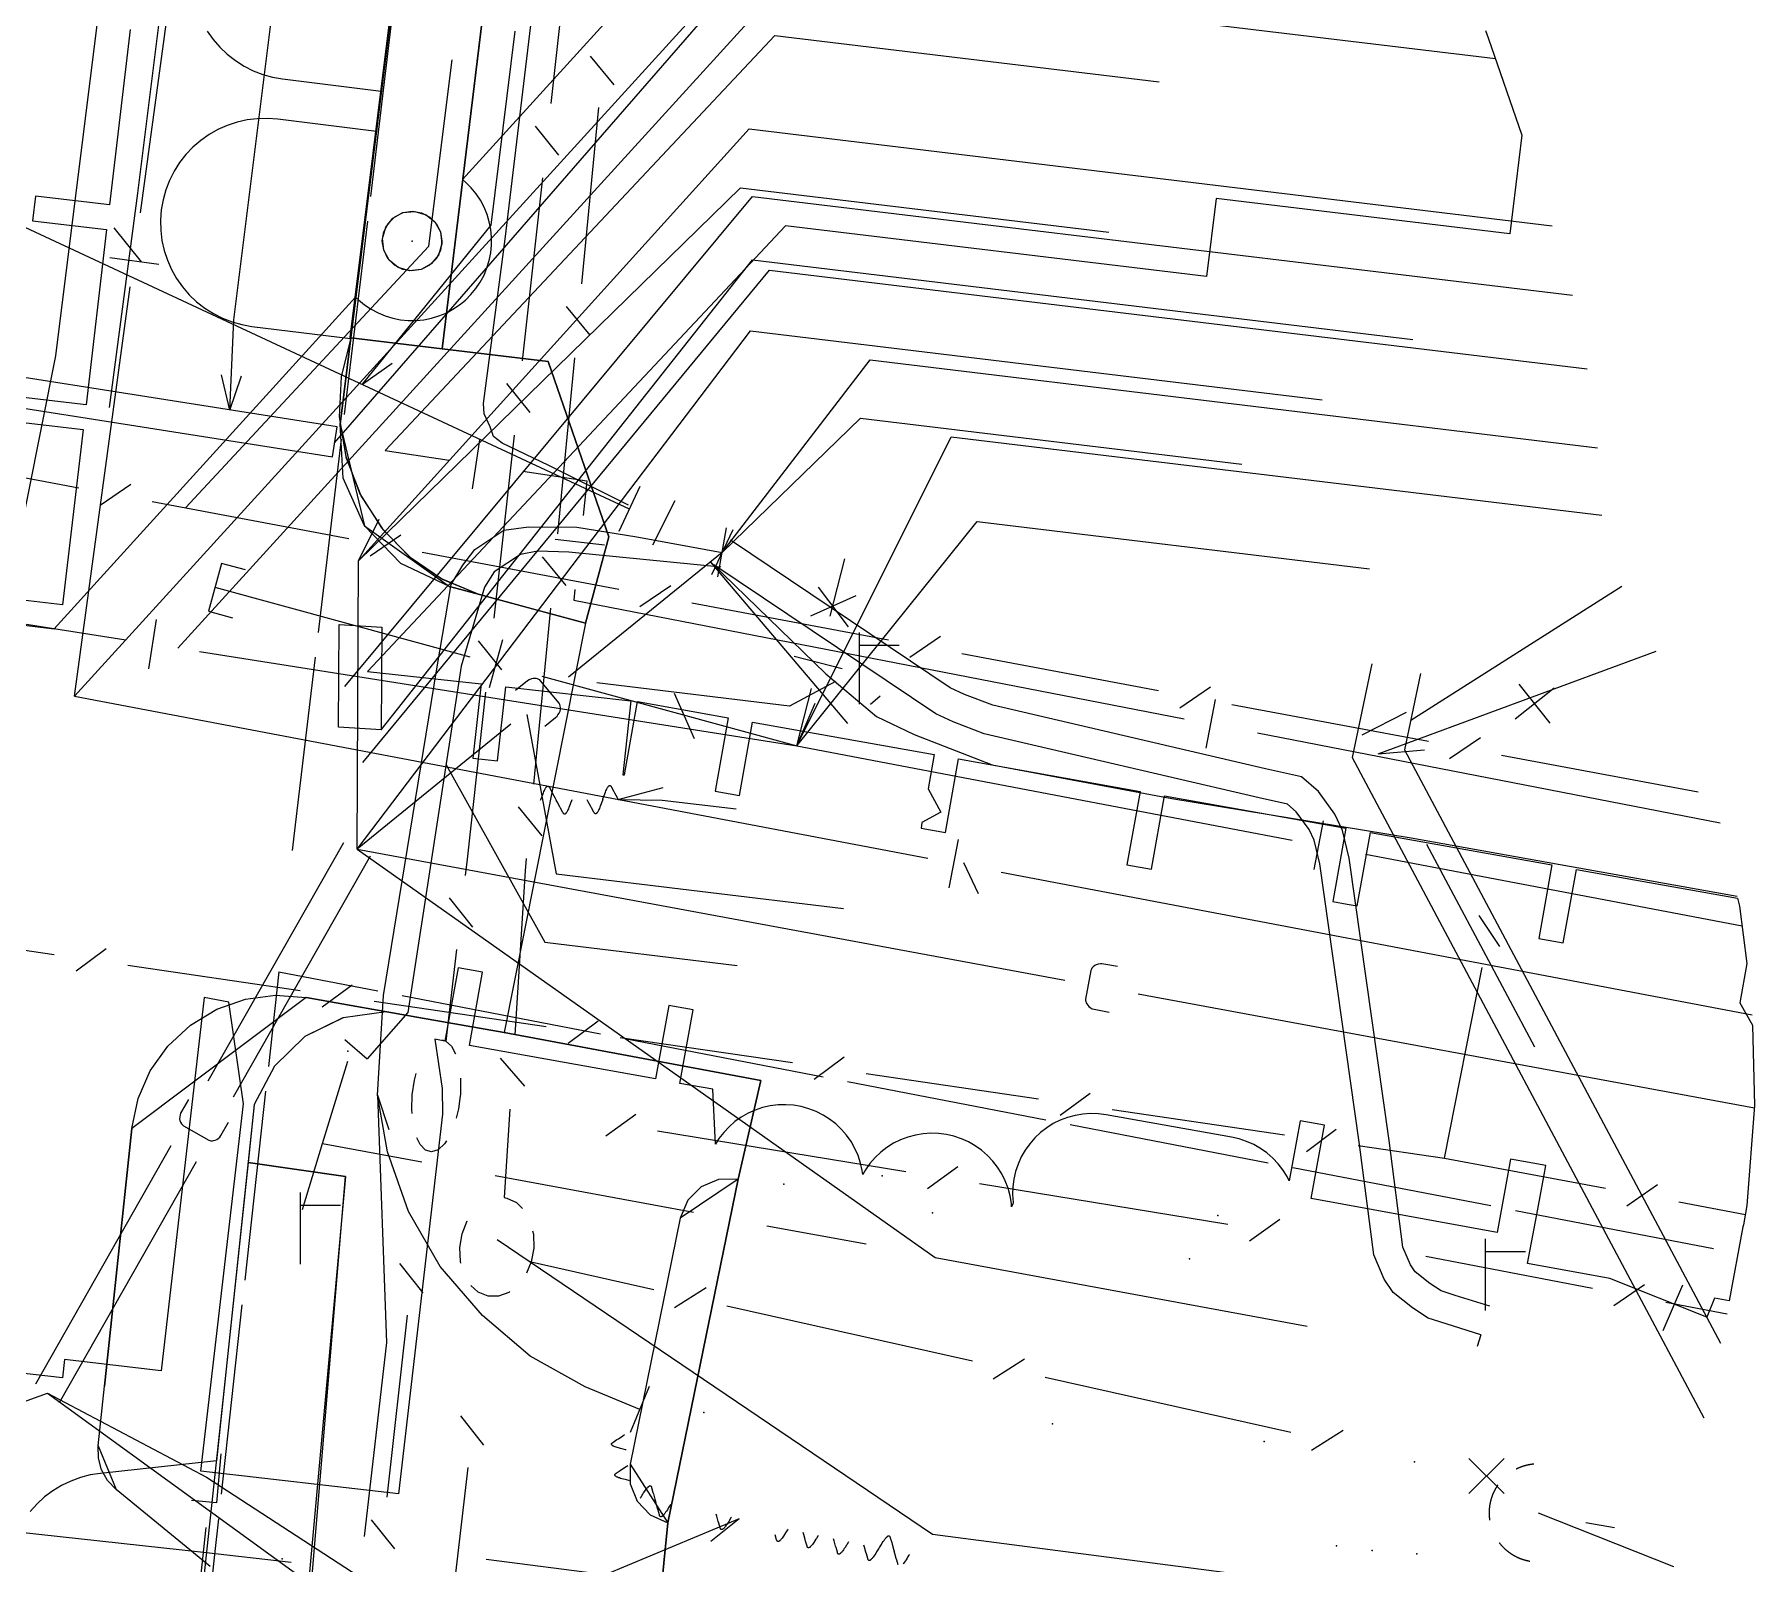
# Model space of a CAD drawing. Header units: metres. Extents: x 4550 to 4731, y 10605 to 11772.
# Drawn here: x 4679.54 to 4714.15, y 11525 to 11555.77 of the extents above; entities that cross this region are included whole.
import ezdxf

# ---------------------------------------------------------------- set-up
doc = ezdxf.new("R2010")
doc.units = ezdxf.units.M
for name, color, linetype in [('BOUNDARY', 7, 'Continuous'), ('CURB', 7, 'Continuous'), ('ELECTR_CABLE', 7, 'Continuous'), ('ELECTR_CABLE_COMM', 7, 'Continuous'), ('GAS', 7, 'Continuous'), ('GRASS', 7, 'Continuous'), ('GROUND', 7, 'Continuous'), ('HEAT', 7, 'Continuous'), ('LAMP', 7, 'Continuous'), ('ROAD', 7, 'Continuous'), ('SEWER', 7, 'Continuous'), ('SIDEWALK_PATH', 7, 'Continuous'), ('TREE', 7, 'Continuous'), ('WATER_PIPELINE', 7, 'Continuous')]:
    doc.layers.add(name, color=color, linetype=linetype)

msp = doc.modelspace()

# ---------------------------------------------------------------- linework, layer by layer
at = {"layer": 'BOUNDARY'}
msp.add_lwpolyline([(4696.007, 11617.261), (4687.748, 11549.446), (4689.881, 11549.189), (4691.096, 11545.658), (4690.631, 11543.925), (4688.996, 11535.688), (4694.156, 11534.722), (4693.698, 11532.737), (4692.288, 11525.825), (4691.79, 11520.819)], dxfattribs=at)
at = {"layer": 'CURB'}
for points in [[(4696.117, 11618.162), (4694.088, 11615.685), (4685.906, 11549.667)], [(4685.906, 11549.667), (4685.691, 11547.926)], [(4685.691, 11547.926), (4686.18, 11545.881)], [(4686.18, 11545.881), (4687.891, 11544.659)], [(4687.891, 11544.659), (4688.495, 11544.497)], [(4685.009, 11536.391), (4681.499, 11533.753)], [(4687.35, 11535.973), (4685.009, 11536.391)], [(4681.499, 11533.753), (4681.372, 11532.553)], [(4693.698, 11532.737), (4692.536, 11531.953)], [(4681.372, 11532.553), (4680.951, 11528.575)], [(4692.536, 11531.953), (4691.526, 11527.001)], [(4680.824, 11527.374), (4681.184, 11526.495)], [(4691.526, 11527.001), (4692.288, 11525.825)]]:
    msp.add_lwpolyline(points, dxfattribs=at)
at = {"layer": 'ELECTR_CABLE'}
for points in [[(4691.493, 11546.295), (4689.893, 11547.099), (4688.951, 11547.545), (4688.776, 11547.678), (4688.709, 11547.873), (4688.587, 11548.135), (4688.577, 11548.343), (4689.012, 11551.647), (4691.246, 11570.278), (4691.182, 11570.69), (4691.032, 11570.91), (4690.893, 11571.032), (4689.984, 11571.718)], [(4686.769, 11556.394), (4686.302, 11552.506)], [(4686.141, 11548.733), (4688.728, 11551.934), (4689.215, 11555.836)], [(4691.511, 11546.218), (4678.268, 11552.39)], [(4686.243, 11552.009), (4685.776, 11548.121)], [(4686.141, 11548.733), (4686.737, 11549.152)], [(4693.379, 11545.347), (4696.165, 11548.048), (4703.837, 11547.122)], [(4685.716, 11547.625), (4685.249, 11543.737)], [(4691.723, 11546.671), (4691.3, 11545.765)], [(4692.426, 11546.386), (4691.977, 11545.492)], [(4691.721, 11528.105), (4690.623, 11528.56), (4689.517, 11529.174), (4688.555, 11529.991), (4687.703, 11530.977), (4687.066, 11532.084), (4686.643, 11533.289), (4686.446, 11534.425), (4686.568, 11536.431), (4687.64, 11543.002), (4687.926, 11544.699), (4688.158, 11545.093), (4688.401, 11545.406), (4688.987, 11545.794), (4689.479, 11545.864), (4690.452, 11545.858), (4691.663, 11545.661), (4693.379, 11545.347)], [(4693.289, 11544.856), (4693.469, 11545.839)], [(4693.59, 11545.801), (4693.167, 11544.894)], [(4708.821, 11530.181), (4708.124, 11530.396), (4707.846, 11530.487), (4707.619, 11530.637), (4707.323, 11530.873), (4707.226, 11531.014), (4707.074, 11531.372), (4706.795, 11533.518), (4705.99, 11539.195), (4705.858, 11539.754), (4705.705, 11540.081), (4705.374, 11540.536), (4705.036, 11540.835), (4704.313, 11540.996), (4698.825, 11542.275), (4698.256, 11542.491), (4697.969, 11542.621), (4693.546, 11545.596)], [(4693.349, 11545.049), (4690.291, 11545.349), (4689.661, 11545.371), (4689.32, 11545.307), (4688.792, 11544.954), (4688.599, 11544.648), (4688.13, 11543.056), (4687.055, 11536.092), (4686.238, 11535.155)], [(4695.907, 11541.902), (4693.15, 11545.153)], [(4693.17, 11545.132), (4695.462, 11542.904), (4696.485, 11542.043), (4697.243, 11541.686), (4698.814, 11541.075), (4702.425, 11540.397), (4707.238, 11539.604), (4713.8, 11538.428)], [(4708.644, 11529.608), (4707.942, 11529.824), (4707.583, 11529.942), (4707.266, 11530.151), (4706.879, 11530.46), (4706.697, 11530.725), (4706.49, 11531.213), (4706.201, 11533.437), (4705.4, 11539.083), (4705.288, 11539.556), (4705.186, 11539.774), (4704.927, 11540.13), (4704.754, 11540.283), (4704.18, 11540.411), (4698.65, 11541.7), (4698.025, 11541.936), (4697.675, 11542.096), (4693.211, 11545.099)], [(4696.139, 11542.296), (4696.139, 11543.737)], [(4696.153, 11543.484), (4696.941, 11543.484)], [(4685.19, 11543.241), (4684.785, 11539.869), (4684.728, 11539.352)], [(4695.656, 11542.747), (4694.731, 11542.255), (4690.86, 11542.722)], [(4696.555, 11542.452), (4696.364, 11542.29)], [(4687.824, 11541.072), (4689.811, 11537.504), (4693.682, 11537.037)], [(4689.727, 11540.36), (4689.733, 11540.375), (4689.75, 11540.423), (4689.757, 11540.444), (4689.769, 11540.477), (4689.783, 11540.512), (4689.793, 11540.537), (4689.803, 11540.56), (4689.811, 11540.577), (4689.82, 11540.593), (4689.826, 11540.604), (4689.831, 11540.612), (4689.836, 11540.619), (4689.838, 11540.622), (4689.84, 11540.625), (4689.845, 11540.63), (4689.847, 11540.633), (4689.85, 11540.635), (4689.852, 11540.638), (4689.855, 11540.64), (4689.858, 11540.642), (4689.86, 11540.643), (4689.862, 11540.644), (4689.863, 11540.644), (4689.865, 11540.645), (4689.866, 11540.645), (4689.868, 11540.645), (4689.87, 11540.646), (4689.872, 11540.646), (4689.873, 11540.645), (4689.874, 11540.645), (4689.875, 11540.645), (4689.876, 11540.645), (4689.878, 11540.644), (4689.879, 11540.644), (4689.881, 11540.643), (4689.882, 11540.642), (4689.884, 11540.641), (4689.885, 11540.64), (4689.886, 11540.64), (4689.887, 11540.638), (4689.888, 11540.637), (4689.889, 11540.636), (4689.891, 11540.634), (4689.893, 11540.632), (4689.895, 11540.629), (4689.897, 11540.625), (4689.9, 11540.622), (4689.904, 11540.614), (4689.951, 11540.527), (4689.967, 11540.498), (4690.019, 11540.401), (4690.039, 11540.363)], [(4690.975, 11540.373), (4690.98, 11540.387), (4690.998, 11540.435), (4691.005, 11540.457), (4691.017, 11540.489), (4691.031, 11540.525), (4691.041, 11540.549), (4691.051, 11540.572), (4691.059, 11540.589), (4691.068, 11540.606), (4691.074, 11540.616), (4691.079, 11540.624), (4691.084, 11540.631), (4691.086, 11540.635), (4691.088, 11540.637), (4691.092, 11540.643), (4691.095, 11540.646), (4691.098, 11540.648), (4691.1, 11540.65), (4691.103, 11540.652), (4691.106, 11540.654), (4691.108, 11540.655), (4691.11, 11540.656), (4691.111, 11540.657), (4691.113, 11540.657), (4691.114, 11540.657), (4691.116, 11540.658), (4691.118, 11540.658), (4691.12, 11540.658), (4691.121, 11540.658), (4691.122, 11540.658), (4691.123, 11540.657), (4691.124, 11540.657), (4691.126, 11540.657), (4691.127, 11540.656), (4691.128, 11540.655), (4691.13, 11540.654), (4691.132, 11540.654), (4691.133, 11540.653), (4691.134, 11540.652), (4691.135, 11540.651), (4691.136, 11540.65), (4691.137, 11540.649), (4691.139, 11540.646), (4691.141, 11540.644), (4691.143, 11540.642), (4691.145, 11540.638), (4691.148, 11540.634), (4691.151, 11540.627), (4691.199, 11540.54), (4691.215, 11540.51), (4691.267, 11540.414), (4691.287, 11540.376)], [(4690.351, 11540.367), (4690.346, 11540.352), (4690.329, 11540.304), (4690.321, 11540.283), (4690.309, 11540.25), (4690.296, 11540.215), (4690.286, 11540.19), (4690.276, 11540.167), (4690.268, 11540.15), (4690.259, 11540.134), (4690.253, 11540.123), (4690.248, 11540.115), (4690.243, 11540.108), (4690.241, 11540.105), (4690.239, 11540.102), (4690.234, 11540.097), (4690.231, 11540.094), (4690.229, 11540.092), (4690.226, 11540.089), (4690.224, 11540.087), (4690.221, 11540.085), (4690.218, 11540.084), (4690.217, 11540.083), (4690.215, 11540.083), (4690.214, 11540.082), (4690.212, 11540.082), (4690.21, 11540.082), (4690.209, 11540.081), (4690.207, 11540.081), (4690.206, 11540.082), (4690.205, 11540.082), (4690.204, 11540.082), (4690.202, 11540.082), (4690.201, 11540.083), (4690.2, 11540.083), (4690.198, 11540.084), (4690.196, 11540.085), (4690.195, 11540.086), (4690.194, 11540.086), (4690.193, 11540.087), (4690.192, 11540.089), (4690.191, 11540.09), (4690.19, 11540.091), (4690.187, 11540.093), (4690.186, 11540.095), (4690.184, 11540.098), (4690.181, 11540.102), (4690.179, 11540.105), (4690.175, 11540.113), (4690.127, 11540.2), (4690.112, 11540.229), (4690.06, 11540.326), (4690.039, 11540.363)], [(4690.975, 11540.373), (4690.97, 11540.358), (4690.953, 11540.31), (4690.945, 11540.289), (4690.933, 11540.256), (4690.92, 11540.221), (4690.91, 11540.197), (4690.9, 11540.173), (4690.892, 11540.157), (4690.883, 11540.14), (4690.877, 11540.13), (4690.872, 11540.121), (4690.867, 11540.114), (4690.865, 11540.111), (4690.863, 11540.108), (4690.858, 11540.103), (4690.855, 11540.1), (4690.853, 11540.098), (4690.85, 11540.096), (4690.848, 11540.093), (4690.845, 11540.091), (4690.842, 11540.09), (4690.841, 11540.09), (4690.839, 11540.089), (4690.838, 11540.088), (4690.836, 11540.088), (4690.834, 11540.088), (4690.833, 11540.088), (4690.831, 11540.088), (4690.83, 11540.088), (4690.829, 11540.088), (4690.828, 11540.088), (4690.826, 11540.088), (4690.825, 11540.089), (4690.824, 11540.089), (4690.822, 11540.09), (4690.82, 11540.091), (4690.819, 11540.092), (4690.818, 11540.093), (4690.817, 11540.094), (4690.816, 11540.095), (4690.815, 11540.096), (4690.814, 11540.097), (4690.811, 11540.099), (4690.81, 11540.101), (4690.808, 11540.104), (4690.805, 11540.108), (4690.803, 11540.112), (4690.799, 11540.119), (4690.751, 11540.206), (4690.736, 11540.235), (4690.684, 11540.332), (4690.663, 11540.37)], [(4691.287, 11540.376), (4692.19, 11540.614)], [(4691.287, 11540.376), (4692.173, 11540.365), (4693.659, 11540.185)], [(4684.458, 11536.909), (4684.248, 11535.006)], [(4684.458, 11536.909), (4686.452, 11536.524)], [(4686.943, 11536.43), (4690.931, 11535.66)], [(4685.785, 11535.549), (4686.238, 11535.155)], [(4691.422, 11535.565), (4695.409, 11534.796)], [(4685.34, 11533.452), (4685.846, 11535.111)], [(4684.193, 11534.509), (4683.772, 11530.704)], [(4686.446, 11534.425), (4686.624, 11529.453), (4686.173, 11525.547)], [(4686.446, 11534.425), (4686.671, 11533.733)], [(4695.9, 11534.701), (4699.888, 11533.932)], [(4700.379, 11533.837), (4704.367, 11533.068)], [(4684.937, 11532.127), (4685.34, 11533.452)], [(4685.34, 11533.452), (4687.336, 11533.083)], [(4688.811, 11532.811), (4692.803, 11532.074)], [(4704.858, 11532.973), (4708.846, 11532.204)], [(4684.895, 11531.025), (4684.895, 11532.466)], [(4684.909, 11532.213), (4685.697, 11532.213)], [(4709.337, 11532.109), (4713.325, 11531.339)], [(4694.278, 11531.801), (4696.274, 11531.433)], [(4708.736, 11530.094), (4708.736, 11531.535)], [(4708.75, 11531.282), (4709.538, 11531.282)], [(4683.717, 11530.207), (4683.297, 11526.402)], [(4708.645, 11529.607), (4708.571, 11529.369)], [(4691.912, 11528.567), (4691.53, 11527.643)], [(4691.45, 11527.289), (4691.435, 11527.293), (4691.385, 11527.306), (4691.363, 11527.311), (4691.33, 11527.32), (4691.293, 11527.33), (4691.268, 11527.338), (4691.244, 11527.346), (4691.226, 11527.352), (4691.209, 11527.359), (4691.198, 11527.364), (4691.189, 11527.368), (4691.182, 11527.372), (4691.179, 11527.374), (4691.175, 11527.376), (4691.17, 11527.38), (4691.167, 11527.383), (4691.164, 11527.385), (4691.162, 11527.387), (4691.159, 11527.389), (4691.157, 11527.392), (4691.156, 11527.395), (4691.155, 11527.396), (4691.154, 11527.397), (4691.153, 11527.399), (4691.153, 11527.4), (4691.152, 11527.402), (4691.152, 11527.404), (4691.152, 11527.406), (4691.152, 11527.407), (4691.152, 11527.408), (4691.152, 11527.409), (4691.152, 11527.41), (4691.153, 11527.411), (4691.153, 11527.413), (4691.154, 11527.414), (4691.154, 11527.416), (4691.155, 11527.418), (4691.156, 11527.419), (4691.157, 11527.42), (4691.158, 11527.421), (4691.159, 11527.423), (4691.159, 11527.424), (4691.162, 11527.426), (4691.163, 11527.428), (4691.166, 11527.43), (4691.17, 11527.433), (4691.173, 11527.435), (4691.18, 11527.44), (4691.262, 11527.496), (4691.29, 11527.514), (4691.381, 11527.576), (4691.416, 11527.6)], [(4691.516, 11526.669), (4691.501, 11526.673), (4691.452, 11526.685), (4691.43, 11526.691), (4691.396, 11526.7), (4691.359, 11526.71), (4691.334, 11526.717), (4691.31, 11526.725), (4691.293, 11526.731), (4691.275, 11526.739), (4691.265, 11526.743), (4691.256, 11526.748), (4691.248, 11526.752), (4691.245, 11526.754), (4691.242, 11526.756), (4691.236, 11526.759), (4691.233, 11526.762), (4691.231, 11526.764), (4691.228, 11526.767), (4691.226, 11526.769), (4691.223, 11526.772), (4691.222, 11526.774), (4691.221, 11526.775), (4691.22, 11526.777), (4691.22, 11526.778), (4691.219, 11526.78), (4691.219, 11526.782), (4691.219, 11526.784), (4691.218, 11526.786), (4691.218, 11526.786), (4691.218, 11526.788), (4691.219, 11526.789), (4691.219, 11526.79), (4691.219, 11526.791), (4691.219, 11526.792), (4691.22, 11526.794), (4691.221, 11526.796), (4691.222, 11526.797), (4691.222, 11526.798), (4691.223, 11526.8), (4691.224, 11526.801), (4691.225, 11526.802), (4691.226, 11526.803), (4691.228, 11526.806), (4691.23, 11526.807), (4691.232, 11526.81), (4691.236, 11526.813), (4691.24, 11526.815), (4691.246, 11526.82), (4691.329, 11526.876), (4691.356, 11526.894), (4691.447, 11526.955), (4691.483, 11526.979)], [(4670.543, 11526.586), (4682.944, 11525.229)], [(4691.732, 11526.32), (4691.741, 11526.333), (4691.768, 11526.377), (4691.78, 11526.396), (4691.799, 11526.425), (4691.82, 11526.457), (4691.835, 11526.478), (4691.85, 11526.499), (4691.861, 11526.513), (4691.873, 11526.528), (4691.881, 11526.536), (4691.888, 11526.544), (4691.894, 11526.549), (4691.897, 11526.552), (4691.9, 11526.554), (4691.905, 11526.558), (4691.909, 11526.561), (4691.911, 11526.562), (4691.914, 11526.564), (4691.917, 11526.565), (4691.921, 11526.567), (4691.923, 11526.567), (4691.925, 11526.568), (4691.927, 11526.568), (4691.928, 11526.568), (4691.93, 11526.568), (4691.932, 11526.568), (4691.934, 11526.568), (4691.936, 11526.567), (4691.936, 11526.567), (4691.937, 11526.567), (4691.938, 11526.566), (4691.939, 11526.566), (4691.94, 11526.565), (4691.942, 11526.564), (4691.943, 11526.563), (4691.945, 11526.562), (4691.946, 11526.561), (4691.946, 11526.56), (4691.947, 11526.559), (4691.948, 11526.557), (4691.949, 11526.556), (4691.95, 11526.555), (4691.952, 11526.552), (4691.953, 11526.55), (4691.954, 11526.546), (4691.956, 11526.542), (4691.957, 11526.538), (4691.959, 11526.53), (4691.987, 11526.435), (4691.996, 11526.403), (4692.026, 11526.297), (4692.038, 11526.256)], [(4692.343, 11526.191), (4692.335, 11526.178), (4692.308, 11526.135), (4692.295, 11526.116), (4692.277, 11526.087), (4692.256, 11526.055), (4692.241, 11526.034), (4692.226, 11526.013), (4692.214, 11525.998), (4692.202, 11525.984), (4692.194, 11525.975), (4692.188, 11525.968), (4692.181, 11525.962), (4692.178, 11525.96), (4692.176, 11525.957), (4692.17, 11525.953), (4692.167, 11525.951), (4692.164, 11525.949), (4692.161, 11525.948), (4692.158, 11525.946), (4692.154, 11525.945), (4692.152, 11525.944), (4692.15, 11525.944), (4692.149, 11525.944), (4692.147, 11525.944), (4692.146, 11525.944), (4692.144, 11525.944), (4692.142, 11525.944), (4692.14, 11525.944), (4692.139, 11525.945), (4692.138, 11525.945), (4692.137, 11525.945), (4692.136, 11525.946), (4692.135, 11525.947), (4692.134, 11525.947), (4692.132, 11525.949), (4692.131, 11525.95), (4692.13, 11525.951), (4692.129, 11525.952), (4692.128, 11525.953), (4692.127, 11525.955), (4692.126, 11525.956), (4692.125, 11525.957), (4692.124, 11525.96), (4692.123, 11525.962), (4692.121, 11525.965), (4692.12, 11525.97), (4692.118, 11525.974), (4692.116, 11525.981), (4692.088, 11526.077), (4692.079, 11526.109), (4692.049, 11526.215), (4692.038, 11526.256)], [(4683.242, 11525.905), (4683.162, 11525.182), (4682.838, 11522.098)], [(4693.718, 11525.901), (4691.028, 11524.774), (4688.633, 11525.086)], [(4693.718, 11525.901), (4693.15, 11525.446)], [(4693.564, 11525.934), (4693.556, 11525.921), (4693.529, 11525.877), (4693.517, 11525.858), (4693.498, 11525.829), (4693.477, 11525.797), (4693.462, 11525.776), (4693.447, 11525.755), (4693.436, 11525.741), (4693.423, 11525.726), (4693.416, 11525.717), (4693.409, 11525.71), (4693.402, 11525.704), (4693.4, 11525.702), (4693.397, 11525.7), (4693.391, 11525.696), (4693.388, 11525.693), (4693.385, 11525.692), (4693.382, 11525.69), (4693.379, 11525.688), (4693.375, 11525.687), (4693.373, 11525.686), (4693.371, 11525.686), (4693.37, 11525.686), (4693.368, 11525.686), (4693.367, 11525.686), (4693.365, 11525.686), (4693.363, 11525.686), (4693.361, 11525.686), (4693.36, 11525.687), (4693.359, 11525.687), (4693.358, 11525.688), (4693.357, 11525.688), (4693.356, 11525.689), (4693.355, 11525.69), (4693.353, 11525.691), (4693.352, 11525.692), (4693.351, 11525.693), (4693.35, 11525.694), (4693.349, 11525.695), (4693.348, 11525.697), (4693.347, 11525.698), (4693.346, 11525.699), (4693.345, 11525.702), (4693.344, 11525.704), (4693.342, 11525.707), (4693.341, 11525.712), (4693.339, 11525.716), (4693.337, 11525.724), (4693.309, 11525.819), (4693.3, 11525.851), (4693.27, 11525.957), (4693.259, 11525.998)], [(4682.89, 11524.732), (4682.998, 11525.726)], [(4694.701, 11525.694), (4694.693, 11525.681), (4694.666, 11525.638), (4694.654, 11525.618), (4694.636, 11525.589), (4694.614, 11525.557), (4694.6, 11525.536), (4694.585, 11525.515), (4694.574, 11525.501), (4694.561, 11525.486), (4694.554, 11525.477), (4694.547, 11525.47), (4694.54, 11525.464), (4694.538, 11525.462), (4694.535, 11525.46), (4694.529, 11525.455), (4694.526, 11525.453), (4694.523, 11525.451), (4694.52, 11525.45), (4694.517, 11525.448), (4694.514, 11525.447), (4694.511, 11525.446), (4694.51, 11525.446), (4694.508, 11525.446), (4694.506, 11525.446), (4694.505, 11525.446), (4694.503, 11525.446), (4694.501, 11525.446), (4694.499, 11525.446), (4694.498, 11525.447), (4694.497, 11525.447), (4694.496, 11525.447), (4694.495, 11525.448), (4694.494, 11525.449), (4694.493, 11525.449), (4694.492, 11525.451), (4694.49, 11525.452), (4694.489, 11525.453), (4694.488, 11525.454), (4694.487, 11525.455), (4694.486, 11525.457), (4694.485, 11525.458), (4694.484, 11525.459), (4694.483, 11525.462), (4694.482, 11525.464), (4694.48, 11525.467), (4694.479, 11525.472), (4694.478, 11525.476), (4694.475, 11525.483), (4694.447, 11525.579), (4694.446, 11525.581)], [(4695.312, 11525.567), (4695.304, 11525.554), (4695.277, 11525.51), (4695.265, 11525.491), (4695.246, 11525.462), (4695.225, 11525.43), (4695.211, 11525.409), (4695.196, 11525.388), (4695.184, 11525.373), (4695.172, 11525.359), (4695.164, 11525.35), (4695.158, 11525.343), (4695.151, 11525.337), (4695.148, 11525.335), (4695.146, 11525.332), (4695.14, 11525.328), (4695.137, 11525.326), (4695.134, 11525.324), (4695.131, 11525.323), (4695.128, 11525.321), (4695.124, 11525.32), (4695.122, 11525.319), (4695.12, 11525.319), (4695.119, 11525.319), (4695.117, 11525.318), (4695.116, 11525.318), (4695.114, 11525.318), (4695.112, 11525.319), (4695.11, 11525.319), (4695.109, 11525.319), (4695.108, 11525.32), (4695.107, 11525.32), (4695.106, 11525.321), (4695.105, 11525.321), (4695.104, 11525.322), (4695.102, 11525.323), (4695.101, 11525.325), (4695.1, 11525.326), (4695.099, 11525.327), (4695.098, 11525.328), (4695.097, 11525.329), (4695.096, 11525.331), (4695.095, 11525.332), (4695.094, 11525.335), (4695.093, 11525.337), (4695.091, 11525.34), (4695.09, 11525.344), (4695.088, 11525.348), (4695.086, 11525.356), (4695.058, 11525.452), (4695.049, 11525.484), (4695.019, 11525.589), (4695.007, 11525.63)], [(4695.923, 11525.44), (4695.915, 11525.427), (4695.888, 11525.383), (4695.876, 11525.364), (4695.857, 11525.335), (4695.836, 11525.303), (4695.821, 11525.281), (4695.807, 11525.261), (4695.795, 11525.246), (4695.783, 11525.232), (4695.775, 11525.223), (4695.768, 11525.216), (4695.762, 11525.21), (4695.759, 11525.207), (4695.756, 11525.205), (4695.751, 11525.201), (4695.748, 11525.199), (4695.745, 11525.197), (4695.742, 11525.195), (4695.739, 11525.194), (4695.735, 11525.193), (4695.733, 11525.192), (4695.731, 11525.192), (4695.73, 11525.191), (4695.728, 11525.191), (4695.727, 11525.191), (4695.725, 11525.191), (4695.723, 11525.191), (4695.721, 11525.192), (4695.72, 11525.192), (4695.719, 11525.193), (4695.718, 11525.193), (4695.717, 11525.194), (4695.716, 11525.194), (4695.715, 11525.195), (4695.713, 11525.196), (4695.712, 11525.198), (4695.711, 11525.199), (4695.71, 11525.199), (4695.709, 11525.201), (4695.708, 11525.202), (4695.707, 11525.203), (4695.706, 11525.205), (4695.705, 11525.207), (4695.704, 11525.209), (4695.702, 11525.213), (4695.701, 11525.217), (4695.699, 11525.221), (4695.697, 11525.229), (4695.669, 11525.324), (4695.66, 11525.356), (4695.63, 11525.462), (4695.618, 11525.503)], [(4696.534, 11525.312), (4696.542, 11525.325), (4696.569, 11525.369), (4696.581, 11525.388), (4696.6, 11525.417), (4696.621, 11525.449), (4696.636, 11525.47), (4696.651, 11525.491), (4696.662, 11525.506), (4696.674, 11525.52), (4696.682, 11525.529), (4696.689, 11525.536), (4696.695, 11525.542), (4696.698, 11525.544), (4696.701, 11525.547), (4696.706, 11525.551), (4696.71, 11525.553), (4696.712, 11525.555), (4696.715, 11525.556), (4696.718, 11525.558), (4696.722, 11525.559), (4696.724, 11525.56), (4696.726, 11525.56), (4696.728, 11525.561), (4696.729, 11525.561), (4696.731, 11525.561), (4696.733, 11525.561), (4696.735, 11525.56), (4696.737, 11525.56), (4696.737, 11525.56), (4696.738, 11525.559), (4696.739, 11525.559), (4696.74, 11525.558), (4696.741, 11525.558), (4696.743, 11525.557), (4696.744, 11525.556), (4696.746, 11525.554), (4696.747, 11525.553), (4696.748, 11525.552), (4696.748, 11525.551), (4696.75, 11525.55), (4696.75, 11525.548), (4696.751, 11525.547), (4696.753, 11525.544), (4696.754, 11525.542), (4696.755, 11525.539), (4696.757, 11525.535), (4696.758, 11525.531), (4696.76, 11525.523), (4696.789, 11525.427), (4696.797, 11525.396), (4696.828, 11525.29), (4696.84, 11525.249)], [(4682.944, 11525.229), (4684.707, 11525.03)], [(4696.534, 11525.312), (4696.526, 11525.299), (4696.499, 11525.256), (4696.487, 11525.237), (4696.468, 11525.208), (4696.447, 11525.176), (4696.432, 11525.154), (4696.418, 11525.134), (4696.406, 11525.119), (4696.394, 11525.104), (4696.386, 11525.096), (4696.379, 11525.089), (4696.373, 11525.083), (4696.37, 11525.08), (4696.367, 11525.078), (4696.362, 11525.074), (4696.359, 11525.071), (4696.356, 11525.07), (4696.353, 11525.068), (4696.35, 11525.067), (4696.346, 11525.065), (4696.344, 11525.065), (4696.342, 11525.064), (4696.341, 11525.064), (4696.339, 11525.064), (4696.338, 11525.064), (4696.336, 11525.064), (4696.334, 11525.064), (4696.332, 11525.065), (4696.331, 11525.065), (4696.33, 11525.065), (4696.329, 11525.066), (4696.328, 11525.066), (4696.327, 11525.067), (4696.326, 11525.068), (4696.324, 11525.069), (4696.323, 11525.07), (4696.322, 11525.071), (4696.321, 11525.072), (4696.32, 11525.073), (4696.319, 11525.075), (4696.318, 11525.076), (4696.317, 11525.077), (4696.316, 11525.08), (4696.315, 11525.082), (4696.313, 11525.086), (4696.311, 11525.09), (4696.31, 11525.094), (4696.308, 11525.102), (4696.28, 11525.197), (4696.271, 11525.229), (4696.241, 11525.335), (4696.229, 11525.376)], [(4696.919, 11524.975), (4696.891, 11525.07), (4696.882, 11525.102), (4696.851, 11525.207), (4696.84, 11525.249)], [(4697.145, 11525.185), (4697.137, 11525.172), (4697.11, 11525.129), (4697.098, 11525.109), (4697.079, 11525.08), (4697.058, 11525.048), (4697.043, 11525.027), (4697.028, 11525.006), (4697.017, 11524.992)]]:
    msp.add_lwpolyline(points, dxfattribs=at)
at = {"layer": 'ELECTR_CABLE_COMM'}
for points in [[(4690.341, 11558.062), (4689.932, 11554.376)], [(4682.584, 11546.243), (4687.478, 11551.509), (4687.946, 11555.261)], [(4690.725, 11555.332), (4691.202, 11554.753)], [(4690.892, 11554.296), (4690.551, 11550.754)], [(4689.616, 11553.923), (4690.084, 11553.338)], [(4689.767, 11552.885), (4689.358, 11549.199)], [(4690.241, 11550.296), (4690.718, 11549.718)], [(4690.407, 11549.26), (4690.067, 11545.718)], [(4689.042, 11548.747), (4689.51, 11548.161)], [(4689.193, 11547.709), (4688.785, 11544.023)], [(4676.481, 11547.39), (4680.437, 11546.647)], [(4680.865, 11546.297), (4681.483, 11546.72)], [(4681.911, 11546.37), (4685.867, 11545.627)], [(4686.295, 11545.277), (4686.913, 11545.7)], [(4687.341, 11545.35), (4691.297, 11544.607)], [(4689.756, 11545.261), (4690.233, 11544.682)], [(4691.725, 11544.257), (4692.343, 11544.68)], [(4689.923, 11544.225), (4689.582, 11540.683)], [(4692.771, 11544.33), (4696.727, 11543.587)], [(4688.468, 11543.57), (4688.936, 11542.985)], [(4697.155, 11543.237), (4697.773, 11543.66)], [(4698.201, 11543.31), (4702.157, 11542.567)], [(4710.039, 11541.913), (4709.414, 11542.694)], [(4688.619, 11542.532), (4688.247, 11539.173), (4688.209, 11538.846)], [(4702.585, 11542.217), (4703.203, 11542.64)], [(4710.117, 11542.617), (4709.336, 11541.992)], [(4703.631, 11542.29), (4707.587, 11541.548)], [(4708.015, 11541.198), (4708.633, 11541.621)], [(4709.061, 11541.271), (4713.017, 11540.528)], [(4689.272, 11540.225), (4689.748, 11539.647)], [(4689.438, 11539.189), (4689.414, 11538.938), (4689.204, 11535.639)], [(4687.889, 11538.395), (4688.354, 11537.807)], [(4709.025, 11537.419), (4708.609, 11538.042)], [(4676.474, 11537.768), (4679.94, 11537.26)], [(4680.382, 11536.927), (4680.983, 11537.375)], [(4688.034, 11537.356), (4687.819, 11535.514)], [(4681.424, 11537.042), (4684.89, 11536.533)], [(4707.908, 11533.157), (4708.671, 11536.995)], [(4685.332, 11536.201), (4685.933, 11536.648)], [(4686.374, 11536.316), (4689.84, 11535.807)], [(4690.282, 11535.475), (4690.883, 11535.922)], [(4687.743, 11535.537), (4687.819, 11535.514), (4687.932, 11535.415), (4688.016, 11535.258)], [(4691.325, 11535.59), (4694.791, 11535.081)], [(4688.909, 11535.171), (4689.404, 11534.609)], [(4695.232, 11534.749), (4695.833, 11535.196)], [(4687.139, 11534.055), (4687.132, 11534.136), (4687.143, 11534.433), (4687.187, 11534.728), (4687.224, 11534.861)], [(4688.114, 11534.77), (4688.117, 11534.744), (4688.113, 11534.449), (4688.101, 11534.357), (4688.075, 11534.152), (4688.028, 11533.963)], [(4696.275, 11534.864), (4699.741, 11534.355)], [(4700.182, 11534.022), (4700.783, 11534.47)], [(4689.109, 11534.142), (4688.996, 11532.366)], [(4691.036, 11533.61), (4691.644, 11534.048)], [(4701.225, 11534.137), (4704.691, 11533.629)], [(4692.08, 11533.708), (4697.077, 11532.892)], [(4705.132, 11533.296), (4705.734, 11533.744)], [(4687.83, 11533.506), (4687.792, 11533.445), (4687.664, 11533.327), (4687.533, 11533.286), (4687.409, 11533.323), (4687.3, 11533.437), (4687.238, 11533.568)], [(4706.175, 11533.411), (4707.908, 11533.157)], [(4707.908, 11533.157), (4711.151, 11532.553)], [(4697.513, 11532.552), (4698.121, 11532.99)], [(4688.996, 11532.366), (4689.047, 11532.355), (4689.24, 11532.266), (4689.362, 11532.144)], [(4698.557, 11532.65), (4703.554, 11531.834)], [(4711.579, 11532.203), (4712.198, 11532.627)], [(4712.626, 11532.278), (4713.966, 11532.028)], [(4688.121, 11531.048), (4688.112, 11531.082), (4688.099, 11531.36), (4688.145, 11531.639), (4688.247, 11531.897), (4688.247, 11531.898)], [(4689.566, 11531.696), (4689.582, 11531.628), (4689.588, 11531.349), (4689.534, 11531.071), (4689.439, 11530.848)], [(4703.99, 11531.495), (4704.599, 11531.932)], [(4688.849, 11531.526), (4697.61, 11525.597), (4705.536, 11524.563)], [(4686.888, 11531.039), (4687.356, 11530.453)], [(4689.534, 11531.071), (4692.006, 11530.517)], [(4707.533, 11531.185), (4710.89, 11530.546)], [(4689.11, 11530.479), (4689.084, 11530.458), (4688.877, 11530.382), (4688.668, 11530.383), (4688.472, 11530.463), (4688.325, 11530.598)], [(4711.316, 11530.195), (4711.936, 11530.616)], [(4692.421, 11530.153), (4693.055, 11530.554)], [(4712.363, 11530.265), (4713.599, 11530.03)], [(4687.039, 11530.001), (4686.632, 11526.338)], [(4693.47, 11530.19), (4698.414, 11529.082)], [(4698.829, 11528.718), (4699.462, 11529.119)], [(4699.877, 11528.754), (4704.821, 11527.647)], [(4688.586, 11527.388), (4688.121, 11527.976)], [(4705.237, 11527.282), (4705.87, 11527.684)], [(4708.403, 11526.412), (4709.11, 11527.119)], [(4709.111, 11526.412), (4708.404, 11527.119)], [(4687.813, 11523.024), (4688.267, 11526.937)], [(4686.315, 11525.885), (4686.783, 11525.3)]]:
    msp.add_lwpolyline(points, dxfattribs=at)
at = {"layer": 'GAS'}
for points in [[(4679.062, 11543.914), (4679.938, 11543.811), (4686.003, 11550.484), (4686.065, 11550.427), (4686.186, 11550.328), (4686.317, 11550.24), (4686.455, 11550.166), (4686.6, 11550.106), (4686.75, 11550.06), (4686.904, 11550.029), (4687.06, 11550.014), (4687.217, 11550.013), (4687.374, 11550.029), (4687.528, 11550.059), (4687.678, 11550.104), (4687.823, 11550.164), (4687.962, 11550.238), (4688.093, 11550.325), (4688.214, 11550.425), (4688.325, 11550.535), (4688.425, 11550.657), (4688.512, 11550.787), (4688.587, 11550.925), (4688.647, 11551.07), (4688.693, 11551.221), (4688.724, 11551.375), (4688.739, 11551.531), (4688.739, 11551.688), (4688.724, 11551.844), (4688.694, 11551.998), (4688.648, 11552.148), (4688.589, 11552.294), (4688.515, 11552.432), (4688.428, 11552.563), (4688.328, 11552.684), (4688.217, 11552.796), (4688.156, 11552.852), (4693.233, 11558.439)], [(4708.733, 11555.845), (4708.792, 11555.698), (4709.465, 11553.743), (4709.225, 11551.757), (4703.316, 11552.47), (4703.126, 11550.898), (4694.652, 11551.92), (4686.242, 11542.954), (4688.528, 11542.7), (4688.363, 11541.209), (4688.859, 11541.153), (4689.025, 11542.644), (4691.544, 11542.364), (4691.378, 11540.874), (4691.411, 11540.869), (4691.675, 11542.345), (4693.5, 11542.019), (4693.236, 11540.542), (4693.728, 11540.455), (4693.992, 11541.931), (4697.643, 11541.279), (4697.52, 11540.589), (4697.778, 11540.118), (4697.398, 11539.91), (4697.379, 11539.802), (4697.871, 11539.714), (4698.135, 11541.191), (4701.786, 11540.538), (4701.522, 11539.062), (4702.014, 11538.974), (4702.278, 11540.45), (4705.929, 11539.798), (4705.665, 11538.321), (4705.955, 11538.27), (4706.157, 11538.233), (4706.421, 11539.71), (4710.072, 11539.058), (4709.808, 11537.581), (4710.3, 11537.493), (4710.564, 11538.97), (4713.809, 11538.39), (4713.846, 11538.231), (4713.992, 11537.074), (4713.851, 11536.285), (4714.109, 11535.836), (4714.15, 11534.218), (4713.997, 11532.209), (4713.928, 11531.819), (4713.913, 11531.781), (4713.636, 11530.291), (4713.344, 11530.345), (4713.192, 11529.962), (4711.238, 11530.736), (4709.584, 11531.042), (4709.766, 11532.026), (4709.914, 11532.823), (4709.949, 11533.009), (4709.24, 11533.139), (4708.97, 11531.663), (4705.228, 11532.348), (4705.498, 11533.823), (4705.006, 11533.913), (4704.785, 11532.706), (4704.744, 11532.789), (4704.661, 11532.923), (4704.565, 11533.047), (4704.457, 11533.161), (4704.339, 11533.264), (4704.211, 11533.355), (4704.074, 11533.433), (4703.931, 11533.498), (4703.782, 11533.548), (4703.629, 11533.583), (4701.104, 11534.033), (4700.948, 11534.053), (4700.791, 11534.058), (4700.634, 11534.047), (4700.48, 11534.021), (4700.328, 11533.98), (4700.181, 11533.924), (4700.041, 11533.854), (4699.908, 11533.771), (4699.783, 11533.675), (4699.669, 11533.567), (4699.566, 11533.449), (4699.475, 11533.321), (4699.397, 11533.185), (4699.333, 11533.041), (4699.283, 11532.892), (4699.248, 11532.739), (4699.228, 11532.584), (4699.223, 11532.427), (4699.234, 11532.27), (4699.236, 11532.255), (4699.229, 11532.242), (4699.202, 11532.182), (4699.197, 11532.25), (4699.171, 11532.404), (4699.13, 11532.556), (4699.074, 11532.703), (4699.004, 11532.843), (4698.921, 11532.976), (4698.825, 11533.101), (4698.717, 11533.215), (4698.599, 11533.318), (4698.471, 11533.409), (4698.335, 11533.487), (4698.191, 11533.551), (4698.042, 11533.601), (4697.889, 11533.637), (4697.734, 11533.657), (4697.577, 11533.661), (4697.42, 11533.65), (4697.265, 11533.624), (4697.114, 11533.583), (4696.967, 11533.527), (4696.826, 11533.458), (4696.693, 11533.374), (4696.569, 11533.278), (4696.455, 11533.17), (4696.352, 11533.052), (4696.261, 11532.924), (4696.207, 11532.831), (4696.197, 11532.909), (4696.163, 11533.062), (4696.114, 11533.212), (4696.05, 11533.355), (4695.972, 11533.492), (4695.882, 11533.62), (4695.779, 11533.739), (4695.665, 11533.847), (4695.541, 11533.943), (4695.409, 11534.027), (4695.268, 11534.098), (4695.122, 11534.154), (4694.971, 11534.196), (4694.816, 11534.223), (4694.659, 11534.234), (4694.502, 11534.23), (4694.346, 11534.211), (4694.193, 11534.176), (4694.044, 11534.127), (4693.901, 11534.063), (4693.764, 11533.986), (4693.636, 11533.895), (4693.517, 11533.792), (4693.409, 11533.679), (4693.312, 11533.555), (4693.242, 11533.443), (4693.193, 11534.545), (4692.53, 11534.664), (4692.795, 11536.141), (4692.303, 11536.229), (4692.038, 11534.753), (4688.293, 11535.427), (4688.559, 11536.903), (4688.067, 11536.992), (4687.801, 11535.516), (4687.601, 11535.552), (4687.743, 11534.56), (4687.75, 11534.048), (4686.866, 11526.405), (4682.893, 11526.864), (4683.747, 11534.251), (4683.454, 11536.299), (4682.96, 11536.389), (4682.092, 11528.883), (4680.148, 11529.108), (4680.105, 11528.738), (4678.387, 11528.937)], [(4681.467, 11555.87), (4681.053, 11552.343), (4679.563, 11552.517), (4679.505, 11552.021), (4680.995, 11551.846), (4680.581, 11548.319), (4679.091, 11548.493)], [(4679.033, 11547.997), (4680.523, 11547.822), (4680.109, 11544.295), (4678.619, 11544.469)]]:
    msp.add_lwpolyline(points, dxfattribs=at)
at = {"layer": 'GRASS'}
for points in [[(4685.906, 11549.667), (4687.748, 11549.446), (4696.117, 11618.162), (4695.395, 11617.808), (4694.802, 11617.285), (4694.365, 11616.625), (4694.114, 11615.861)], [(4696.007, 11617.261), (4694.3, 11617.392), (4692.121, 11599.445), (4689.875, 11581.5), (4688.198, 11568.221), (4685.89, 11549.669), (4687.748, 11549.446)], [(4687.741, 11551.608), (4687.71, 11551.421), (4687.625, 11551.256), (4687.493, 11551.125), (4687.323, 11551.04), (4687.135, 11551.012), (4686.952, 11551.042), (4686.787, 11551.127), (4686.654, 11551.262), (4686.569, 11551.432), (4686.541, 11551.615), (4686.571, 11551.799), (4686.658, 11551.967), (4686.794, 11552.101), (4686.96, 11552.183), (4687.143, 11552.212), (4687.33, 11552.181), (4687.499, 11552.094), (4687.629, 11551.961), (4687.713, 11551.796)], [(4687.739, 11551.559), (4687.672, 11551.33), (4687.527, 11551.152), (4687.325, 11551.04), (4687.089, 11551.014), (4686.86, 11551.081), (4686.681, 11551.226), (4686.57, 11551.428), (4686.544, 11551.664), (4686.611, 11551.893), (4686.756, 11552.072), (4686.957, 11552.183), (4687.194, 11552.209), (4687.423, 11552.142), (4687.601, 11551.997), (4687.713, 11551.796)], [(4685.8, 11532.788), (4683.841, 11533.075), (4683.401, 11528.915), (4681.734, 11513.458), (4680.558, 11502.601), (4680.528, 11502.319), (4683.001, 11502.063), (4684.509, 11517.292)], [(4692.288, 11525.825), (4693.698, 11532.737), (4693.305, 11532.731), (4692.957, 11532.582), (4692.688, 11532.315), (4692.536, 11531.953), (4691.526, 11527.001), (4691.525, 11526.609), (4691.667, 11526.258), (4691.93, 11525.984)]]:
    msp.add_lwpolyline(points, close=True, dxfattribs=at)
at = {"layer": 'GROUND'}
msp.add_lwpolyline([(4687.748, 11549.446), (4685.906, 11549.667), (4688.631, 11571.655), (4689.172, 11575.94), (4689.875, 11581.5), (4692.121, 11599.445), (4694.097, 11615.726), (4694.218, 11616.262), (4694.456, 11616.796), (4694.793, 11617.275), (4694.87, 11617.348), (4696.007, 11617.261)], close=True, dxfattribs=at)
at = {"layer": 'HEAT'}
for points in [[(4707.233, 11541.975), (4711.478, 11544.67)], [(4706.45, 11543.108), (4706.053, 11541.223), (4713.13, 11527.933)], [(4706.58, 11541.297), (4712.169, 11543.362)], [(4707.431, 11542.913), (4707.106, 11541.372), (4713.462, 11529.436)], [(4707.137, 11542.127), (4706.245, 11541.673)], [(4706.58, 11541.297), (4707.511, 11541.375)], [(4707.548, 11539.479), (4709.721, 11535.399)], [(4712.698, 11530.604), (4712.305, 11529.683)]]:
    msp.add_lwpolyline(points, dxfattribs=at)
at = {"layer": 'LAMP'}
for p in [(4685.85, 11535.311), (4696.596, 11532.804)]:
    msp.add_point(p, dxfattribs=at)
at = {"layer": 'ROAD'}
msp.add_lwpolyline([(4683.02, 11555.835), (4683.138, 11555.667), (4683.273, 11555.511), (4683.422, 11555.369), (4683.585, 11555.242), (4683.759, 11555.131), (4683.943, 11555.039), (4684.135, 11554.964), (4684.333, 11554.909), (4684.536, 11554.874), (4686.521, 11554.628), (4686.421, 11553.817), (4684.436, 11554.063), (4684.23, 11554.078), (4684.024, 11554.073), (4683.82, 11554.048), (4683.619, 11554.003), (4683.423, 11553.938), (4683.235, 11553.855), (4683.055, 11553.754), (4682.887, 11553.635), (4682.731, 11553.501), (4682.588, 11553.351), (4682.461, 11553.189), (4682.351, 11553.015), (4682.258, 11552.831), (4682.184, 11552.639), (4682.129, 11552.44), (4682.094, 11552.237), (4682.078, 11552.032), (4682.083, 11551.825), (4682.108, 11551.621), (4682.153, 11551.42), (4682.218, 11551.224), (4682.301, 11551.036), (4682.403, 11550.856), (4682.521, 11550.688), (4682.656, 11550.532), (4682.805, 11550.389), (4682.968, 11550.263), (4683.142, 11550.152), (4683.326, 11550.059), (4683.518, 11549.985), (4683.716, 11549.93), (4683.919, 11549.895), (4685.904, 11549.649), (4685.693, 11547.946), (4685.693, 11547.943), (4685.817, 11547.235), (4685.818, 11547.233), (4686.11, 11546.49), (4686.111, 11546.488), (4686.545, 11545.819), (4686.546, 11545.817), (4687.1, 11545.252), (4687.101, 11545.251), (4687.755, 11544.807), (4687.757, 11544.806), (4688.494, 11544.498), (4688.495, 11544.498), (4690.63, 11543.925), (4690.631, 11543.925), (4690.631, 11543.924), (4688.996, 11535.689), (4688.996, 11535.688), (4688.995, 11535.688), (4687.35, 11535.974), (4686.62, 11536.104), (4686.617, 11536.104), (4685.753, 11535.984), (4685.75, 11535.983), (4684.985, 11535.608), (4684.982, 11535.606), (4684.371, 11535.013), (4684.369, 11535.011), (4683.965, 11534.238), (4683.964, 11534.234), (4683.401, 11528.916), (4683.202, 11527.067), (4680.869, 11526.818), (4680.665, 11526.787), (4680.466, 11526.735), (4680.272, 11526.664), (4680.086, 11526.574), (4679.911, 11526.467), (4679.746, 11526.343), (4679.595, 11526.203), (4679.457, 11526.049)], dxfattribs=at)
at = {"layer": 'SEWER'}
for points in [[(4681.673, 11552.18), (4682.797, 11560.417)], [(4680.346, 11542.456), (4695.115, 11558.679), (4702.58, 11557.778)], [(4686.061, 11545.18), (4693.921, 11553.868), (4710.079, 11551.918)], [(4685.785, 11542.65), (4693.99, 11552.51), (4710.484, 11550.52)], [(4686.061, 11545.18), (4693.749, 11552.683), (4701.159, 11551.788)], [(4681.694, 11551.196), (4681.143, 11551.878)], [(4681.062, 11551.282), (4682.043, 11551.149)], [(4686.151, 11541.12), (4694.334, 11551.029), (4710.784, 11549.044)], [(4686.516, 11541.778), (4693.99, 11551.235), (4707.273, 11549.633)], [(4680.346, 11542.456), (4681.47, 11550.693)], [(4686.035, 11539.376), (4693.947, 11549.805), (4705.45, 11548.417)], [(4693.379, 11545.347), (4696.357, 11549.22), (4710.991, 11547.454)], [(4686.061, 11545.18), (4686.479, 11546.015)], [(4686.035, 11539.376), (4686.061, 11545.18)], [(4693.379, 11545.347), (4690.289, 11542.835)], [(4686.532, 11543.84), (4686.516, 11541.778), (4685.659, 11541.834), (4685.675, 11543.895), (4686.532, 11543.84)], [(4689.812, 11541.853), (4690.027, 11542.028), (4690.056, 11542.054), (4690.075, 11542.079), (4690.1, 11542.114), (4690.117, 11542.151), (4690.125, 11542.184), (4690.126, 11542.223), (4690.122, 11542.261), (4690.11, 11542.287), (4690.096, 11542.311), (4689.727, 11542.765), (4689.707, 11542.782), (4689.689, 11542.793), (4689.662, 11542.804), (4689.638, 11542.808), (4689.606, 11542.812), (4689.573, 11542.812), (4689.54, 11542.802), (4689.494, 11542.786), (4689.463, 11542.766), (4689.222, 11542.571)], [(4680.346, 11542.456), (4697.516, 11539.193)], [(4689.451, 11542.083), (4690.038, 11538.878), (4695.819, 11538.18)], [(4689.125, 11541.889), (4686.035, 11539.376)], [(4683.038, 11534.716), (4685.766, 11539.51)], [(4683.546, 11534.394), (4686.304, 11539.242)], [(4686.035, 11539.376), (4700.273, 11536.74)], [(4686.035, 11539.376), (4697.665, 11531.162), (4705.15, 11529.779)], [(4698.126, 11539.57), (4697.941, 11538.597)], [(4698.231, 11539.106), (4698.53, 11538.485)], [(4698.99, 11538.913), (4714.104, 11536.04)], [(4701.33, 11537.013), (4701.057, 11537.064), (4701.018, 11537.069), (4700.988, 11537.067), (4700.945, 11537.064), (4700.906, 11537.052), (4700.875, 11537.037), (4700.845, 11537.012), (4700.818, 11536.984), (4700.807, 11536.959), (4700.797, 11536.932), (4700.691, 11536.357), (4700.69, 11536.332), (4700.694, 11536.31), (4700.702, 11536.283), (4700.715, 11536.262), (4700.733, 11536.235), (4700.754, 11536.21), (4700.783, 11536.191), (4700.826, 11536.167), (4700.861, 11536.155), (4701.165, 11536.099)], [(4701.748, 11536.467), (4714.147, 11534.171)], [(4682.639, 11534.34), (4682.501, 11534.098), (4682.484, 11534.063), (4682.475, 11534.034), (4682.465, 11533.992), (4682.463, 11533.951), (4682.467, 11533.917), (4682.48, 11533.881), (4682.498, 11533.847), (4682.519, 11533.827), (4682.54, 11533.81), (4683.049, 11533.52), (4683.073, 11533.512), (4683.094, 11533.508), (4683.123, 11533.507), (4683.147, 11533.512), (4683.178, 11533.521), (4683.209, 11533.532), (4683.236, 11533.553), (4683.273, 11533.585), (4683.295, 11533.615), (4683.448, 11533.884)], [(4679.569, 11528.619), (4682.296, 11533.413)], [(4680.045, 11528.243), (4682.804, 11533.091)], [(4672.732, 11525.88), (4679.807, 11528.431)], [(4679.807, 11528.431), (4683.002, 11526.74)], [(4679.807, 11528.431), (4692.47, 11519.239), (4705.196, 11517.579)], [(4683.211, 11526.225), (4683.299, 11527.21)], [(4709.708, 11527.003), (4709.702, 11527.003), (4709.696, 11527.002), (4709.69, 11527.001), (4709.684, 11527.001), (4709.678, 11527), (4709.672, 11526.999), (4709.666, 11526.999), (4709.66, 11526.998), (4709.654, 11526.997), (4709.648, 11526.996), (4709.642, 11526.995), (4709.636, 11526.994), (4709.629, 11526.993), (4709.623, 11526.992), (4709.617, 11526.991), (4709.611, 11526.99), (4709.605, 11526.989), (4709.599, 11526.988), (4709.593, 11526.986), (4709.587, 11526.985), (4709.581, 11526.984), (4709.575, 11526.982), (4709.569, 11526.981), (4709.563, 11526.98), (4709.558, 11526.978), (4709.552, 11526.977), (4709.546, 11526.975), (4709.54, 11526.974), (4709.534, 11526.972), (4709.528, 11526.97), (4709.522, 11526.969), (4709.516, 11526.967), (4709.51, 11526.965), (4709.504, 11526.964), (4709.499, 11526.962), (4709.493, 11526.96), (4709.487, 11526.958), (4709.481, 11526.956), (4709.475, 11526.954), (4709.469, 11526.952), (4709.464, 11526.95), (4709.458, 11526.948), (4709.452, 11526.946), (4709.446, 11526.944), (4709.441, 11526.942), (4709.435, 11526.939), (4709.429, 11526.937), (4709.424, 11526.935), (4709.418, 11526.933), (4709.412, 11526.93), (4709.407, 11526.928), (4709.401, 11526.925), (4709.395, 11526.923), (4709.39, 11526.92), (4709.384, 11526.918), (4709.379, 11526.915), (4709.373, 11526.913), (4709.368, 11526.91), (4709.362, 11526.907), (4709.357, 11526.905), (4709.356, 11526.904)], [(4683.002, 11526.74), (4688.994, 11522.842), (4696.459, 11521.885)], [(4708.982, 11526.58), (4708.981, 11526.579), (4708.978, 11526.574), (4708.974, 11526.569), (4708.971, 11526.564), (4708.968, 11526.559), (4708.964, 11526.554), (4708.961, 11526.549), (4708.958, 11526.543), (4708.955, 11526.538), (4708.951, 11526.533), (4708.948, 11526.528), (4708.945, 11526.523), (4708.942, 11526.517), (4708.939, 11526.512), (4708.936, 11526.507), (4708.933, 11526.501), (4708.93, 11526.496), (4708.927, 11526.491), (4708.924, 11526.485), (4708.921, 11526.48), (4708.919, 11526.474), (4708.916, 11526.469), (4708.913, 11526.463), (4708.91, 11526.458), (4708.908, 11526.452), (4708.905, 11526.447), (4708.902, 11526.441), (4708.9, 11526.436), (4708.897, 11526.43), (4708.895, 11526.425), (4708.892, 11526.419), (4708.89, 11526.413), (4708.887, 11526.408), (4708.885, 11526.402), (4708.883, 11526.397), (4708.88, 11526.391), (4708.878, 11526.385), (4708.876, 11526.379), (4708.873, 11526.374), (4708.871, 11526.368), (4708.869, 11526.362), (4708.867, 11526.357), (4708.865, 11526.351), (4708.863, 11526.345), (4708.861, 11526.339), (4708.859, 11526.333), (4708.857, 11526.328), (4708.855, 11526.322), (4708.853, 11526.316), (4708.852, 11526.31), (4708.85, 11526.304), (4708.848, 11526.298), (4708.846, 11526.292), (4708.845, 11526.287), (4708.843, 11526.281), (4708.842, 11526.275), (4708.84, 11526.269), (4708.838, 11526.263), (4708.837, 11526.257), (4708.836, 11526.251), (4708.834, 11526.245), (4708.833, 11526.239), (4708.831, 11526.233), (4708.83, 11526.227), (4708.829, 11526.221), (4708.828, 11526.215), (4708.827, 11526.209), (4708.825, 11526.203), (4708.824, 11526.197), (4708.823, 11526.191), (4708.822, 11526.185), (4708.821, 11526.179), (4708.82, 11526.173), (4708.819, 11526.167), (4708.818, 11526.161), (4708.818, 11526.155), (4708.817, 11526.149), (4708.816, 11526.143), (4708.815, 11526.136), (4708.815, 11526.13), (4708.814, 11526.124), (4708.813, 11526.118), (4708.813, 11526.112), (4708.812, 11526.106), (4708.812, 11526.1), (4708.811, 11526.094), (4708.811, 11526.088), (4708.81, 11526.082), (4708.81, 11526.075), (4708.81, 11526.069), (4708.81, 11526.063), (4708.809, 11526.057), (4708.809, 11526.051), (4708.809, 11526.045), (4708.809, 11526.039), (4708.809, 11526.033), (4708.809, 11526.026), (4708.809, 11526.02), (4708.809, 11526.014), (4708.809, 11526.008), (4708.809, 11526.002), (4708.809, 11525.996), (4708.809, 11525.99), (4708.809, 11525.984), (4708.81, 11525.978), (4708.81, 11525.971), (4708.81, 11525.965), (4708.811, 11525.959), (4708.811, 11525.953), (4708.812, 11525.947), (4708.812, 11525.941), (4708.813, 11525.935), (4708.813, 11525.929), (4708.814, 11525.923), (4708.814, 11525.916), (4708.815, 11525.91), (4708.816, 11525.904), (4708.817, 11525.898), (4708.817, 11525.892), (4708.818, 11525.886), (4708.819, 11525.88), (4708.819, 11525.879)], [(4683.211, 11526.225), (4682.705, 11526.271)], [(4709.793, 11526.022), (4712.52, 11524.941)], [(4710.758, 11525.827), (4711.334, 11525.73)], [(4709.012, 11525.423), (4709.013, 11525.423), (4709.016, 11525.418), (4709.02, 11525.413), (4709.024, 11525.408), (4709.028, 11525.403), (4709.032, 11525.399), (4709.035, 11525.394), (4709.039, 11525.389), (4709.043, 11525.384), (4709.047, 11525.38), (4709.051, 11525.375), (4709.055, 11525.371), (4709.059, 11525.366), (4709.064, 11525.361), (4709.068, 11525.357), (4709.072, 11525.352), (4709.076, 11525.348), (4709.08, 11525.344), (4709.084, 11525.339), (4709.089, 11525.335), (4709.093, 11525.33), (4709.097, 11525.326), (4709.102, 11525.322), (4709.106, 11525.317), (4709.11, 11525.313), (4709.115, 11525.309), (4709.119, 11525.305), (4709.124, 11525.301), (4709.128, 11525.296), (4709.133, 11525.292), (4709.137, 11525.288), (4709.142, 11525.284), (4709.147, 11525.28), (4709.151, 11525.276), (4709.156, 11525.272), (4709.161, 11525.268), (4709.165, 11525.264), (4709.17, 11525.26), (4709.175, 11525.256), (4709.18, 11525.253), (4709.184, 11525.249), (4709.189, 11525.245), (4709.194, 11525.241), (4709.199, 11525.238), (4709.204, 11525.234), (4709.209, 11525.23), (4709.214, 11525.227), (4709.219, 11525.223), (4709.224, 11525.219), (4709.229, 11525.216), (4709.234, 11525.212), (4709.239, 11525.209), (4709.244, 11525.206), (4709.249, 11525.202), (4709.254, 11525.199), (4709.259, 11525.195), (4709.264, 11525.192), (4709.269, 11525.189), (4709.275, 11525.186), (4709.28, 11525.182), (4709.285, 11525.179), (4709.29, 11525.176), (4709.296, 11525.173), (4709.301, 11525.17), (4709.306, 11525.167), (4709.312, 11525.164), (4709.317, 11525.161), (4709.322, 11525.158), (4709.328, 11525.155), (4709.333, 11525.152), (4709.338, 11525.149), (4709.344, 11525.147), (4709.349, 11525.144), (4709.355, 11525.141), (4709.36, 11525.138), (4709.366, 11525.136), (4709.371, 11525.133), (4709.377, 11525.13), (4709.382, 11525.128), (4709.388, 11525.125), (4709.394, 11525.123), (4709.399, 11525.12), (4709.405, 11525.118), (4709.41, 11525.115), (4709.416, 11525.113), (4709.422, 11525.111), (4709.427, 11525.108), (4709.433, 11525.106), (4709.439, 11525.104), (4709.445, 11525.102), (4709.45, 11525.1), (4709.456, 11525.098), (4709.462, 11525.095), (4709.468, 11525.093), (4709.473, 11525.091), (4709.479, 11525.089), (4709.485, 11525.088), (4709.491, 11525.086), (4709.497, 11525.084), (4709.502, 11525.082), (4709.508, 11525.08), (4709.514, 11525.078), (4709.52, 11525.077), (4709.526, 11525.075), (4709.532, 11525.073), (4709.538, 11525.072), (4709.544, 11525.07), (4709.55, 11525.069), (4709.556, 11525.067), (4709.562, 11525.066), (4709.567, 11525.064), (4709.573, 11525.063), (4709.579, 11525.062), (4709.585, 11525.06), (4709.591, 11525.059), (4709.597, 11525.058), (4709.603, 11525.056), (4709.609, 11525.055), (4709.615, 11525.054), (4709.621, 11525.053), (4709.627, 11525.052), (4709.629, 11525.052)]]:
    msp.add_lwpolyline(points, dxfattribs=at)
at = {"layer": 'SIDEWALK_PATH'}
for points in [[(4691.096, 11545.658), (4689.881, 11549.189), (4687.748, 11549.446), (4685.907, 11549.667), (4685.71, 11548.88), (4685.676, 11548.078), (4685.804, 11547.285), (4686.091, 11546.527), (4686.526, 11545.842), (4687.084, 11545.265), (4687.747, 11544.811), (4688.495, 11544.497), (4690.631, 11543.925)], [(4685.906, 11549.667), (4687.748, 11549.446), (4689.881, 11549.189), (4691.096, 11545.658), (4690.631, 11543.925), (4689.558, 11544.212), (4688.495, 11544.497), (4687.891, 11544.659), (4686.912, 11545.124), (4686.18, 11545.881), (4685.753, 11546.843), (4685.691, 11547.926)]]:
    msp.add_lwpolyline(points, close=True, dxfattribs=at)
for points in [[(4683.08, 11524.942), (4681.184, 11526.495), (4681.013, 11526.675), (4680.893, 11526.889), (4680.828, 11527.125), (4680.824, 11527.374), (4681.499, 11533.753), (4681.627, 11534.358), (4681.873, 11534.918), (4682.227, 11535.416), (4682.681, 11535.836), (4683.21, 11536.154), (4683.787, 11536.356), (4684.393, 11536.436), (4685.009, 11536.391), (4687.35, 11535.973), (4688.996, 11535.688), (4694.156, 11534.722), (4693.698, 11532.737), (4693.305, 11532.731), (4692.957, 11532.582), (4692.688, 11532.315), (4692.536, 11531.953), (4691.526, 11527.001), (4691.525, 11526.609), (4691.667, 11526.258), (4691.93, 11525.984), (4692.288, 11525.825), (4691.79, 11520.819)], [(4691.79, 11520.819), (4692.288, 11525.825), (4693.698, 11532.737), (4694.156, 11534.722), (4688.996, 11535.688), (4686.619, 11536.104), (4685.751, 11535.984), (4684.984, 11535.607), (4684.37, 11535.012), (4683.964, 11534.236), (4683.842, 11533.075), (4685.8, 11532.788), (4683.001, 11502.063)]]:
    msp.add_lwpolyline(points, dxfattribs=at)
at = {"layer": 'TREE'}
for p in [(4687.141, 11551.612), (4694.621, 11532.634), (4697.609, 11532.062), (4703.348, 11532.008), (4702.781, 11531.137), (4693.013, 11528.041), (4700.026, 11527.816), (4704.286, 11527.457), (4707.307, 11527.049), (4684.523, 11525.097), (4705.739, 11525.358), (4706.459, 11525.263), (4707.358, 11525.198)]:
    msp.add_point(p, dxfattribs=at)
at = {"layer": 'WATER_PIPELINE'}
for points in [[(4683.476, 11548.212), (4683.552, 11550.027), (4684.684, 11559.099)], [(4681.051, 11548.265), (4681.623, 11552.577), (4682.388, 11558.7)], [(4685.582, 11547.551), (4695.194, 11558.612), (4708.812, 11556.969)], [(4678.849, 11543.675), (4679.97, 11549.303), (4681.103, 11558.381)], [(4682.424, 11543.422), (4694.782, 11556.99), (4708.935, 11555.282)], [(4686.6, 11547.397), (4694.437, 11555.75), (4702.169, 11554.817)], [(4674.809, 11548.962), (4685.538, 11547.27), (4685.633, 11547.872), (4674.904, 11549.564), (4674.809, 11548.962)], [(4683.476, 11548.212), (4683.305, 11548.92)], [(4683.476, 11548.212), (4683.705, 11548.903)], [(4688.496, 11547.614), (4688.347, 11546.628)], [(4694.88, 11541.458), (4697.986, 11547.674), (4711.08, 11546.094)], [(4686.6, 11547.397), (4687.886, 11547.203)], [(4689.369, 11546.979), (4690.655, 11546.785)], [(4690.655, 11546.785), (4690.579, 11546.089)], [(4694.88, 11541.458), (4698.507, 11545.97), (4706.4, 11545.018)], [(4669.364, 11545.482), (4681.381, 11543.587)], [(4691.014, 11545.496), (4690.022, 11545.605)], [(4683.787, 11544.996), (4683.304, 11545.127), (4683.042, 11544.163), (4683.524, 11544.031)], [(4695.549, 11544.063), (4695.845, 11545.215)], [(4683.173, 11544.645), (4688.303, 11543.249)], [(4690.415, 11544.598), (4690.391, 11544.386)], [(4695.164, 11544.068), (4696.075, 11544.482)], [(4695.312, 11544.649), (4695.915, 11543.852)], [(4690.391, 11544.386), (4702.674, 11542.002)], [(4681.994, 11543.994), (4681.838, 11543.008)], [(4688.956, 11543.586), (4688.694, 11542.624)], [(4682.863, 11543.353), (4694.88, 11541.458)], [(4694.829, 11543.259), (4695.795, 11543.01)], [(4689.75, 11542.854), (4694.88, 11541.458)], [(4692.415, 11542.517), (4692.816, 11541.6)], [(4694.88, 11541.458), (4695.176, 11542.61)], [(4703.3, 11542.387), (4703.11, 11541.408)], [(4694.88, 11541.458), (4695.249, 11542.316)], [(4704.146, 11541.716), (4713.459, 11539.909)], [(4694.88, 11541.458), (4704.846, 11539.557)], [(4705.472, 11539.944), (4705.285, 11538.964)], [(4706.32, 11539.276), (4713.897, 11537.831)]]:
    msp.add_lwpolyline(points, dxfattribs=at)

doc.saveas('drawing.dxf')
